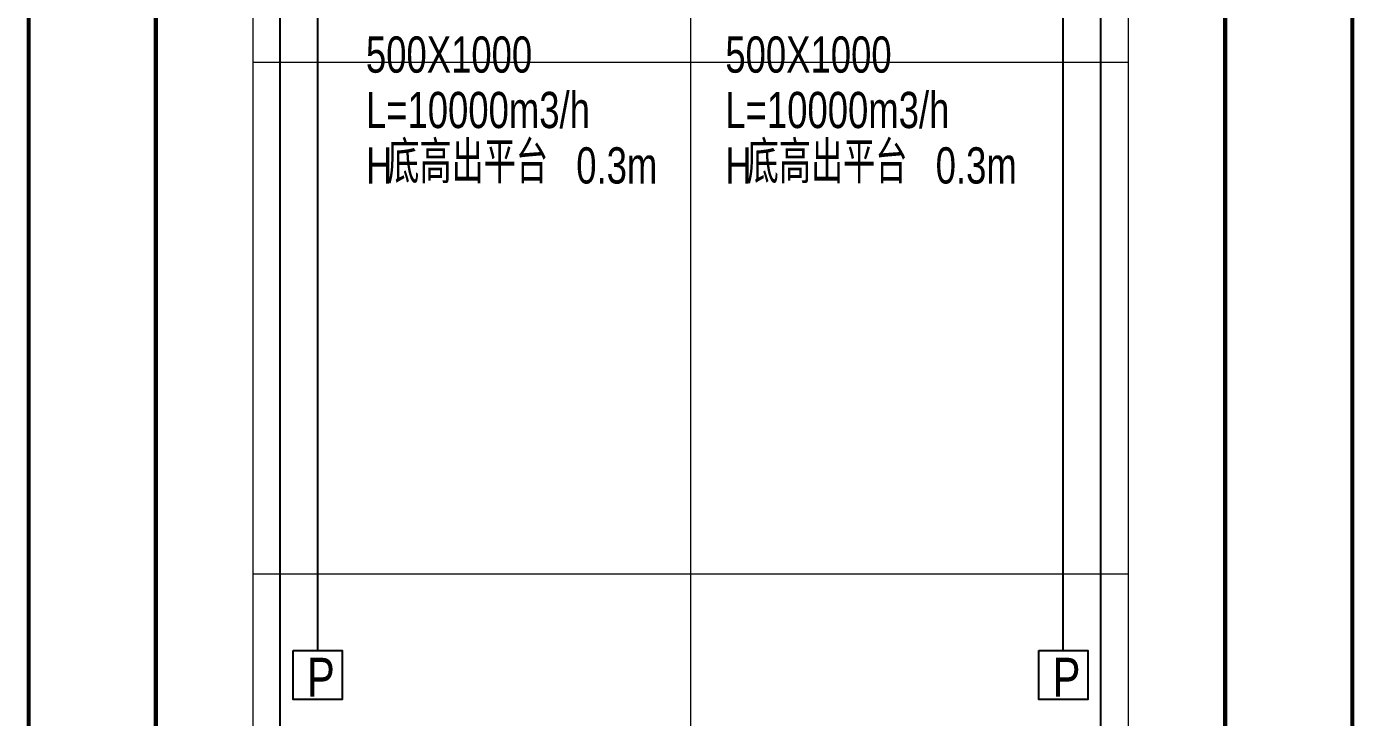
# Model space of a CAD drawing. Extents: x -562219 to -386232, y -244737 to -38219.
# Drawn here: x -419578 to -408670, y -204963 to -199291 of the extents above; entities that cross this region are included whole.
import ezdxf

# ---------------------------------------------------------------- set-up
doc = ezdxf.new("R2010")
doc.units = 0
doc.header["$LTSCALE"] = 1000
doc.header["$MEASUREMENT"] = 0
for name, color, linetype in [('DIM_LEAD', 3, 'CONTINUOUS'), ('DUCT-加压送风管', 1, 'CONTINUOUS'), ('DUCT-加压送风管立管', 1, 'CONTINUOUS')]:
    doc.layers.add(name, color=color, linetype=linetype)
doc.layers.add('SYTM$0$SYST-ASST', color=7, linetype='CONTINUOUS', lineweight=18)
doc.styles.add('_THVAC_PIPEDN', font='ROS', dxfattribs={"width": 0.8, "height": 3.5, "bigfont": 'JD'})
doc.styles.add('ros.jd', font='ROS', dxfattribs={"width": 0.8, "height": 350, "bigfont": 'JD'})

# ---------------------------------------------------------------- blocks, each defined once
blk = doc.blocks.new('A$C78A82926')
at = {"layer": 'DUCT-加压送风管立管'}
blk.add_lwpolyline([(0, 0), (400, 0), (400, -400), (0, -400)], close=True, dxfattribs=at)
at = {"layer": 'DUCT-加压送风管立管', "style": 'ros.jd', "width": 0.8000000000000002}
blk.add_text('P', height=320, dxfattribs=at).set_placement((112.2020408659118, -378.5861145274685, -2600))

msp = doc.modelspace()

# ---------------------------------------------------------------- linework, layer by layer
at = {"layer": 'DUCT-加压送风管'}
for p, q in [((-417494.5618390463, -213224.6056780471), (-417494.5618390463, -192707.2353956511)), ((-410753.7464065921, -213224.6056780471), (-410753.7464065921, -192707.2353956511)), ((-417186.7865682278, -204414.1449379195), (-417186.7865682278, -193952.3716634052)), ((-411061.5216774106, -204414.1449379195), (-411061.5216774106, -193952.3716634052))]:
    msp.add_line(p, q, dxfattribs=at)
at = {"layer": 'DUCT-加压送风管', "const_width": 35}
for points in [[(-416103.5590556368, -192994.0176813773), (-419560.6865153406, -192994.0176813228), (-419560.6865153883, -214261.691281249)], [(-412144.7491900016, -192994.0176813773), (-408687.6217302978, -192994.0176813228), (-408687.6217302501, -214261.691281249)], [(-416103.5590556368, -194239.153949128), (-418516.5970239503, -194239.1539491053), (-418516.5970239653, -205877.0629311227), (-417677.5613576026, -205877.0629311454)], [(-412144.7491900016, -194239.153949128), (-409731.7112216881, -194239.1539491053), (-409731.711221673, -205877.0629311227), (-410570.7468880358, -205877.0629311454)]]:
    msp.add_lwpolyline(points, dxfattribs=at)
at = {"layer": 'SYTM$0$SYST-ASST'}
for p, q in [((-417720.0083260277, -192384.3771452992), (-417720.0083260279, -218734.3771452994)), ((-410528.2999196105, -192384.3771452992), (-410528.2999196107, -218734.3771452994)), ((-414124.1541228192, -194884.3771452991), (-414124.1541228193, -218734.3771452994)), ((-417720.0083260278, -199584.3771452855), (-410528.2999196106, -199584.3771452855)), ((-417720.0083260278, -203784.3771452856), (-410528.2999196106, -203784.3771452855))]:
    msp.add_line(p, q, dxfattribs=at)

# ---------------------------------------------------------------- block references
at = {"layer": 'DUCT-加压送风管立管'}
for p in [(-417386.7865682278, -204414.1449379195), (-411261.5216774106, -204414.1449379195)]:
    msp.add_blockref('A$C78A82926', p, dxfattribs=at)

# ---------------------------------------------------------------- texts
at = {"layer": 'DIM_LEAD', "color": 7, "style": '_THVAC_PIPEDN'}
for s, height, width, p in [('500X1000', 297.5, 0.7529411764705884, (-416790.5334000764, -199669.5329970145)), ('500X1000', 297.5, 0.7529411764705884, (-413837.922516836, -199669.5329970145)), ('L=10000m3/h', 297.5, 0.7529411764705884, (-416790.5334000764, -200124.5329970145)), ('L=10000m3/h', 297.5, 0.7529411764705884, (-413837.922516836, -200124.5329970145)), ('底高出平台', 347.2868217054263, 0.8, (-416614.5334000764, -200579.5329970145)), ('底高出平台', 347.2868217054263, 0.8, (-413661.922516836, -200579.5329970145)), ('H', 297.5, 0.7529411764705884, (-416790.5334000764, -200579.5329970145)), ('0.3m', 297.5, 0.7529411764705884, (-415062.5954155803, -200579.5329970145)), ('H', 297.5, 0.7529411764705884, (-413837.922516836, -200579.5329970145)), ('0.3m', 297.5, 0.7529411764705884, (-412109.9845323399, -200579.5329970145))]:
    msp.add_text(s, height=height, dxfattribs=dict(at, width=width)).set_placement(p)

doc.saveas('drawing.dxf')
